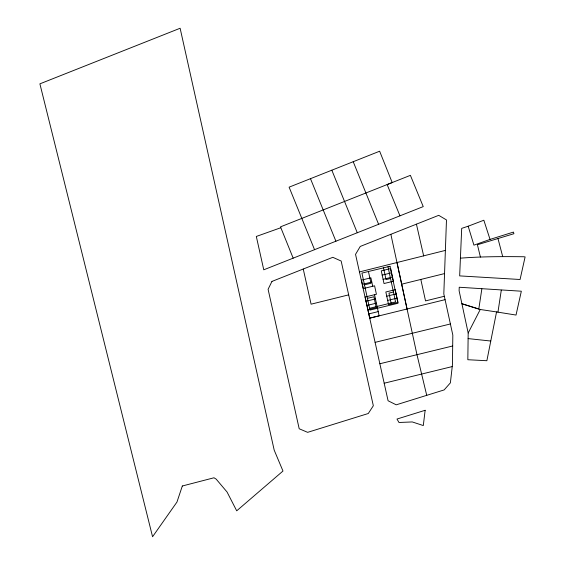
<?xml version="1.0" encoding="UTF-8"?>
<svg xmlns="http://www.w3.org/2000/svg" width="565" height="565" viewBox="0 0 565 565"><rect width="100%" height="100%" fill="white"/><g stroke="black" fill="none" stroke-linecap="round" stroke-linejoin="round"><path stroke-width="0.85" d="M468.18 333.004L467.834 359.728L486.868 360.724L496.557 311.937L516.029 315.058L521.34 291.208L459.239 287.246L459.105 290.728L468.18 333.004L480.25 309.486L496.557 311.937M481.86 288.835L478.795 309.034L461.888 303.744L480.25 309.486M497.949 312.17L501.289 290.177M293.171 258.149L280.494 226.855L410.395 175.341L423.234 206.606L263.763 269.809L256.319 236.453L280.833 227.723M468.173 226.212L483.845 220.23L490.032 239.405L473.929 245.161L468.173 226.212L461.697 228.373L459.663 275.897L520.075 279.498L525.104 256.913L523.783 256.75C502.631 256.482 481.429 256.524 460.327 258.17M490.032 239.405L513.444 232.095L513.903 233.719L477.425 244.751L480.412 257.082M359.446 271.927L445.382 250.408M348.676 294.859L311.089 304.182L303.25 269.025M426.73 395.338L416.97 354.658L401.673 284.188L444.549 273.58M444.33 296.279L452.826 335.094L452.438 364.863L450.376 382.872L444.147 389.921L396.22 404.823L388.077 400.762L355.54 254.356L360.251 246.439L438.715 215.329L446.477 219.94L443.815 293.92L444.33 296.279L425.537 300.898L420.819 279.449M375.096 342.355L450.397 323.971M369.552 308.285L395.578 301.894L387.978 266.758M369.722 318.173L445.072 299.662M379.85 363.754L452.685 345.985M384.179 383.225L452.24 366.572M382.18 275.091L391.587 272.803M362.405 284.336L371.805 282.055M383.098 279.315L392.506 277.027M364.474 284.831L370.979 283.249L368.436 271.504M390.521 278.503L386.029 279.597L383.487 267.845M367.398 298.341L373.903 296.766L376.05 306.689M393.445 292.02L388.953 293.108L391.093 302.995M366.056 301.23L375.464 298.942M386.75 296.201L396.157 293.92M366.968 305.453L376.375 303.165M387.668 300.425L397.068 298.143M367.886 309.677L377.293 307.388M368.797 313.9L378.204 311.612M468.11 338.597L490.724 341.027M399.956 215.837L387.131 184.564L392.195 182.566L379.645 151.215L289.103 187.163L314.55 249.681M357.271 232.752L331.832 170.199M378.607 224.305L353.21 161.71M335.914 241.213L310.482 178.674M502.695 256.567L497.977 238.536M416.426 224.164L423.679 255.973M390.86 234.305L407.061 308.998M397.018 262.647L401.673 284.188M372.723 286.278L370.894 277.832L361.487 280.113L363.316 288.56L374.595 285.819L376.417 294.266L365.145 297.006L369.715 318.116L379.115 315.835L374.553 294.718M425.141 410.289L423.298 425.558L412.281 421.942L398.982 422.486L396.99 419.046L425.141 410.289M182.326 485.992L176.958 502.059L152.564 536.75L39.896 83.846L180.122 28.25L274.195 450.143L282.98 471.033L236.707 510.817L227.059 492.016L216.183 479.141L213.994 477.778L182.326 485.992M271.942 281.427L268.093 289.294L299.196 428.764L307.65 432.338L368.281 413.509L373.331 405.755L341.161 261.037L332.82 257.315L271.942 281.427M389.984 266.27L361.932 273.079L369.941 310.093L397.993 303.278L389.984 266.27M390.676 268.58L381.269 270.868L384.009 283.538L393.417 281.25L390.676 268.58M395.246 289.697L385.839 291.978L388.579 304.648L397.986 302.367L395.246 289.697"/></g></svg>
